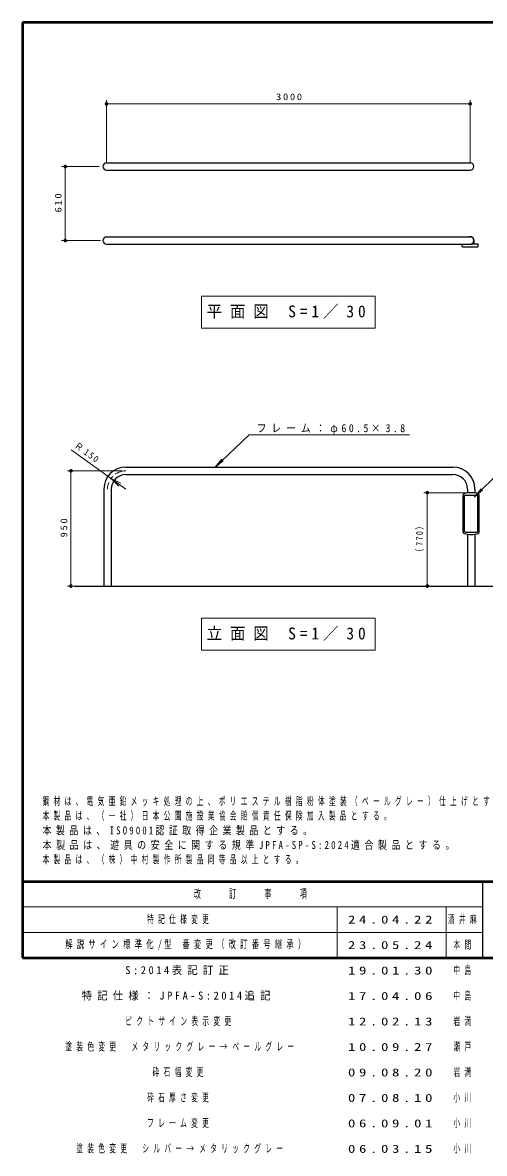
# Model space of a CAD drawing. Units: millimetres on the paper, with parts at other scales. Extents: x -365 to 0, y -54 to 257.
# Drawn here: x -365 to -238, y -53.7 to 257 of the extents above; entities that cross this region are included whole.
import ezdxf

# ---------------------------------------------------------------- set-up
doc = ezdxf.new("R2010")
doc.units = ezdxf.units.MM
doc.linetypes.add('USER2', pattern=[6, 3, -1, 1, -1])
doc.layers.add('LY_1', color=7, linetype='Continuous', lineweight=13)
doc.styles.add('ＭＳ ゴシック', font='')
doc.styles.get('ＭＳ ゴシック').set_extended_font_data('MS Gothic')

# ---------------------------------------------------------------- blocks, each defined once
blk = doc.blocks.new('filled_dot')
at = {"color": 0, "linetype": 'Continuous', "lineweight": -2, "const_width": 1.25}
blk.add_lwpolyline([(-0.625, 0, 1), (0.625, 0, 1)], format="xyb", close=True, dxfattribs=at)
blk = doc.blocks.new('open_arrow')
at = {"color": 0, "linetype": 'Continuous', "lineweight": -2}
blk.add_lwpolyline([(7.5, 1.25), (0, 0), (7.5, -1.25)], dxfattribs=at)

msp = doc.modelspace()

# ---------------------------------------------------------------- linework, layer by layer
at = {"layer": 'LY_1', "lineweight": 50}
for p, q in [((0, 257), (-365, 257)), ((-365, 257), (-365, 0)), ((-365, 21), (0, 21)), ((-365, 0), (0, 0))]:
    msp.add_line(p, q, dxfattribs=at)
at = {"layer": 'LY_1'}
for p, q in [((-341.892, 218.443), (-341.892, 235.675)), ((-341.892, 234.675), (-241.892, 234.675)), ((-241.892, 218.443), (-241.892, 235.675)), ((-343.901, 217.443), (-354.256, 217.443)), ((-353.256, 197.11), (-353.256, 217.443)), ((-343.531, 197.11), (-354.256, 197.11)), ((-315.792, 181.858), (-315.792, 173.058)), ((-267.992, 181.858), (-315.792, 181.858)), ((-267.992, 173.058), (-267.992, 181.858)), ((-315.792, 173.058), (-267.992, 173.058)), ((-302.704, 143.715), (-312.147, 134.744)), ((-302.704, 143.715), (-258.606, 143.715)), ((-336.628, 128.823), (-351.633, 139.632)), ((-312.147, 134.744), (-310.16, 136.992)), ((-337.628, 133.823), (-352.694, 133.823)), ((-351.694, 102.156), (-351.694, 133.823)), ((-312.147, 134.744), (-309.8, 136.613)), ((-233.558, 133.738), (-240.768, 126.591)), ((-242.628, 127.823), (-254.678, 127.823)), ((-253.678, 102.156), (-253.678, 127.823)), ((-240.768, 126.591), (-238.829, 128.881)), ((-240.768, 126.591), (-238.461, 128.51)), ((-351.966, 102.156), (-352.694, 102.156)), ((-315.792, 93.357), (-315.792, 84.557)), ((-267.992, 93.357), (-315.792, 93.357)), ((-267.992, 84.557), (-267.992, 93.357)), ((-315.792, 84.557), (-267.992, 84.557)), ((-365, 14), (-238.5, 14)), ((-278.5, 14), (-278.5, 0)), ((-248.5, 14), (-248.5, 0)), ((-365, 7), (-238.5, 7))]:
    msp.add_line(p, q, dxfattribs=at)
at = {"layer": 'LY_1', "lineweight": 25}
for p, q in [((-341.892, 218.451), (-241.892, 218.451)), ((-341.892, 216.435), (-241.892, 216.435)), ((-341.892, 198.118), (-241.892, 198.118)), ((-341.892, 196.101), (-241.892, 196.101)), ((-244.059, 195.518), (-244.059, 196.101)), ((-242.165, 196.085), (-242.165, 196.101)), ((-242.165, 196.085), (-241.62, 196.085)), ((-241.62, 196.085), (-241.62, 196.139)), ((-241.62, 196.139), (-241.363, 196.139)), ((-241.363, 196.251), (-241.363, 196.139)), ((-241.363, 196.251), (-239.826, 196.251)), ((-240.884, 196.251), (-240.884, 197.11)), ((-240.817, 196.251), (-240.817, 197.11)), ((-239.726, 195.518), (-239.726, 196.151)), ((-243.959, 195.418), (-239.826, 195.418)), ((-336.628, 134.831), (-246.628, 134.831)), ((-336.628, 132.815), (-246.628, 132.815)), ((-342.636, 128.823), (-342.636, 102.156)), ((-340.619, 128.823), (-340.619, 102.156)), ((-242.636, 128.823), (-242.636, 127.746)), ((-240.619, 128.823), (-240.619, 127.746)), ((-243.794, 116.928), (-243.794, 127.219)), ((-243.478, 117.181), (-243.478, 126.965)), ((-243.311, 127.131), (-239.944, 127.131)), ((-239.778, 117.181), (-239.778, 126.965)), ((-239.461, 116.928), (-239.461, 127.219)), ((-243.311, 117.015), (-239.944, 117.015)), ((-242.636, 116.4), (-242.636, 102.156)), ((-240.619, 116.4), (-240.619, 102.156)), ((-350.966, 102.156), (-232.289, 102.156)), ((-238.5, 21), (-238.5, 0))]:
    msp.add_line(p, q, dxfattribs=at)
for centre, radius, start, end in [((-341.892, 217.443), 1.008, 90, 270), ((-241.892, 217.443), 1.008, 270, 90), ((-341.892, 197.11), 1.008, 90, 270), ((-241.892, 197.11), 1.075, 0, 110.28421), ((-241.892, 197.11), 1.008, 270, 90), ((-239.826, 196.151), 0.1, 0, 90), ((-243.959, 195.518), 0.1, 180, 270), ((-239.826, 195.518), 0.1, 270, 0), ((-336.628, 128.823), 6.008, 90, 180), ((-246.628, 128.823), 6.008, 0, 90), ((-336.628, 128.823), 3.992, 90, 180), ((-246.628, 128.823), 3.992, 0, 90), ((-243.461, 127.219), 0.333, 106.82645, 180), ((-241.628, 121.156), 6.667, 73.17355, 106.82645), ((-239.794, 127.219), 0.333, 0, 73.17355), ((-243.311, 126.965), 0.167, 90, 180), ((-239.944, 126.965), 0.167, 0, 90), ((-243.461, 116.928), 0.333, 180, 253.17355), ((-241.628, 122.99), 6.667, 253.17355, 286.82645), ((-243.311, 117.181), 0.167, 180, 270), ((-239.944, 117.181), 0.167, 270, 0), ((-239.794, 116.928), 0.333, 286.82645, 0)]:
    msp.add_arc(centre, radius, start, end, dxfattribs=at)
at = {"layer": 'LY_1', "linetype": 'USER2'}
msp.add_arc((-336.628, 128.823), 5, 90, 180, dxfattribs=at)

# ---------------------------------------------------------------- block references
at = {"layer": 'LY_1', "xscale": 0.4, "yscale": 0.4}
msp.add_blockref('filled_dot', (-341.892, 234.675), dxfattribs=at)
for name, p, rotation in [('filled_dot', (-241.892, 234.675), 180), ('filled_dot', (-353.256, 217.443), 270), ('filled_dot', (-353.256, 197.11), 90), ('filled_dot', (-351.694, 133.823), 270), ('open_arrow', (-340.684, 131.746), 324.2), ('filled_dot', (-253.678, 127.823), 270), ('filled_dot', (-351.694, 102.156), 90), ('filled_dot', (-253.678, 102.156), 90)]:
    msp.add_blockref(name, p, dxfattribs=dict(at, rotation=rotation))

# ---------------------------------------------------------------- texts
at = {"layer": 'LY_1', "style": 'ＭＳ ゴシック'}
for s, insert, char_height, attachment_point in [('\\T1.33;\\W1.15;3000', (-291.469, 235.675), 1.833, 8), ('\\T1.5;\\W0.95;平面図\\~S=1／30', (-314.392, 177.458), 3.299, 4), ('\\T1.5;\\W0.9;フレーム：φ60.5×3.8', (-300.606, 143.865), 2.199, 7), ('\\T1.5;\\W0.95;立面図\\~S=1／30', (-314.392, 88.957), 3.299, 4), ('\\T1.64;\\W0.6;鋼材は、電気亜鉛メッキ処理の上、ポリエステル樹脂粉体塗装（ペールグレー）仕上げとする。', (-359.511, 41.666), 2.199, 7), ('\\T1.64;\\W0.6;本製品は、（一社）日本公園施設業協会賠償責任保険加入製品とする。', (-359.511, 37.666), 2.199, 7), ('\\T1.5;\\W0.8;本製品は、ISO9001認証取得企業製品とする。', (-359.511, 33.666), 2.199, 7), ('\\T1.51;\\W0.8;本製品は、遊具の安全に関する規準JPFA-SP-S:2024適合製品とする。', (-359.511, 29.666), 2.199, 7), ('\\T1.64;\\W0.6;本製品は、（株）中村製作所製品同等品以上とする。', (-359.511, 25.666), 2.199, 7), ('\\T1.64;\\W0.6;改\u3000\u3000訂\u3000\u3000事\u3000\u3000項', (-301.75, 17.5), 2.346, 5), ('\\T1.64;\\W0.6;特記仕様変更', (-330.75, 10.5), 2.199, 4), ('\\T1.5;\\W1.35;24.04.22', (-275.5, 10.5), 2.199, 4), ('\\T1.64;\\W0.6;酒井麻', (-248, 10.5), 2.199, 4), ('\\T1.59;\\W0.65;解説サイン標準化/型\\~番変更（改訂番号継承）', (-353.25, 3.5), 2.199, 4), ('\\T1.5;\\W1.35;23.05.24', (-275.5, 3.5), 2.199, 4), ('\\T1.64;\\W0.6;本間', (-246.5, 3.5), 2.199, 4), ('\\T1.5;\\W0.95;S:2014表記訂正', (-336.75, -3.5), 2.199, 4), ('\\T1.5;\\W1.35;19.01.30', (-275.5, -3.5), 2.199, 4), ('\\T1.64;\\W0.6;中島', (-246.5, -3.5), 2.199, 4), ('\\T1.5;\\W0.95;特記仕様：JPFA-S:2014追記', (-348.75, -10.5), 2.199, 4), ('\\T1.64;\\W0.6;中島', (-246.5, -10.5), 2.199, 4), ('\\T1.5;\\W1.35;17.04.06', (-275.5, -10.5), 2.199, 4), ('\\T1.64;\\W0.6;ピクトサイン表示変更', (-336.75, -17.5), 2.199, 4), ('\\T1.5;\\W1.35;12.02.13', (-275.5, -17.5), 2.199, 4), ('\\T1.64;\\W0.6;岩満', (-246.5, -17.5), 2.199, 4), ('\\T1.64;\\W0.6;塗装色変更\u3000メタリックグレー→ペールグレー', (-353.25, -24.5), 2.199, 4), ('\\T1.5;\\W1.35;10.09.27', (-275.5, -24.5), 2.199, 4), ('\\T1.64;\\W0.6;瀬戸', (-246.5, -24.5), 2.199, 4), ('\\T1.64;\\W0.6;砕石幅変更', (-329.25, -31.5), 2.199, 4), ('\\T1.5;\\W1.35;09.08.20', (-275.5, -31.5), 2.199, 4), ('\\T1.64;\\W0.6;岩満', (-246.5, -31.5), 2.199, 4), ('\\T1.64;\\W0.6;砕石厚さ変更', (-330.75, -38.5), 2.199, 4), ('\\T1.64;\\W0.6;小川', (-246.5, -38.5), 2.199, 4), ('\\T1.5;\\W1.35;07.08.10', (-275.5, -38.5), 2.199, 4), ('\\T1.64;\\W0.6;フレーム変更', (-330.75, -45.5), 2.199, 4), ('\\T1.5;\\W1.35;06.09.01', (-275.5, -45.5), 2.199, 4), ('\\T1.64;\\W0.6;小川', (-246.5, -45.5), 2.199, 4), ('\\T1.64;\\W0.6;塗装色変更\u3000シルバー→メタリックグレー', (-350.25, -52.5), 2.199, 4), ('\\T1.5;\\W1.35;06.03.15', (-275.5, -52.5), 2.199, 4), ('\\T1.64;\\W0.6;小川', (-246.5, -52.5), 2.199, 4)]:
    msp.add_mtext(s, dxfattribs=dict(at, insert=insert, char_height=char_height, attachment_point=attachment_point))
at = {"layer": 'LY_1', "char_height": 1.833, "attachment_point": 8, "style": 'ＭＳ ゴシック'}
for s, insert, rotation in [('\\T1.33;\\W1.15;610', (-354.256, 207.697), 90), ('\\T1.33;\\W0.95;Ｒ150', (-347.802, 138.106), 324.232), ('\\T1.33;\\W1.15;950', (-352.694, 118.405), 90), ('\\T1.33;\\W0.85;（770）', (-254.678, 115.414), 90)]:
    msp.add_mtext(s, dxfattribs=dict(at, insert=insert, rotation=rotation))

doc.saveas('drawing.dxf')
